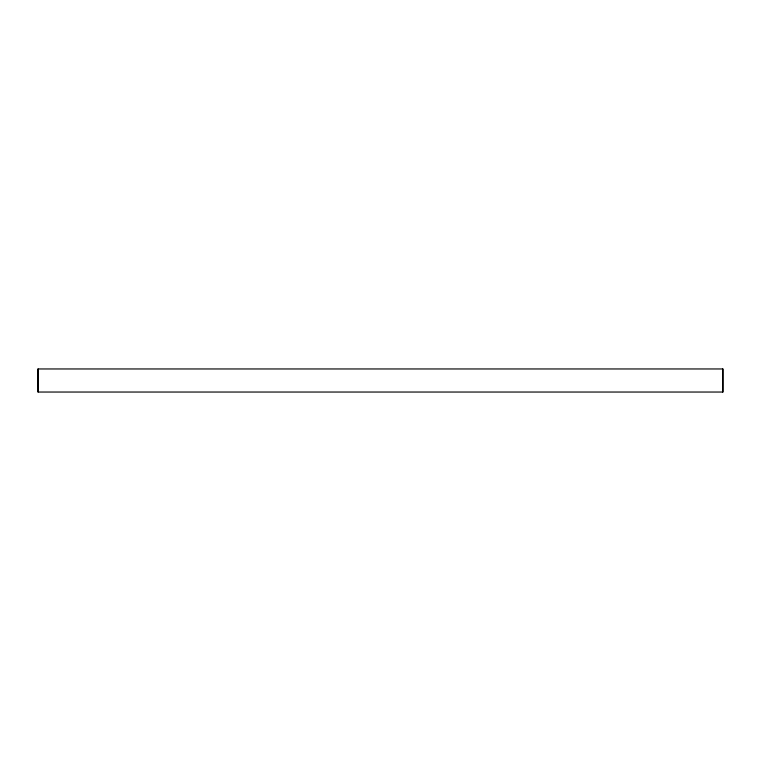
<?xml version="1.0" encoding="UTF-8"?>
<svg xmlns="http://www.w3.org/2000/svg" width="761" height="761" viewBox="0 0 761 761"><rect width="100%" height="100%" fill="white"/><g stroke="black" fill="none" stroke-linecap="round" stroke-linejoin="round"><path stroke-width="1.14" d="M38.069 386.017L38.069 368.961L722.95 368.961L722.95 392.039L38.107 392.039L38.05 368.961L38.069 392.039M722.75 368.961L722.75 392.039"/></g></svg>
